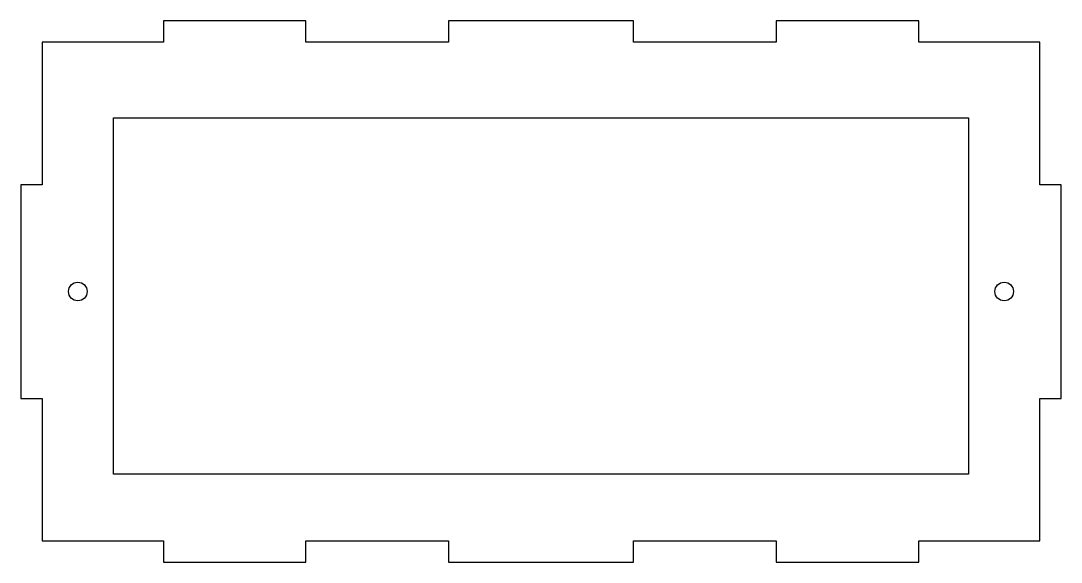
# Model space of a CAD drawing. Header units: millimetres. Extents: x -69 to 77, y -38 to 38.
import ezdxf

# ---------------------------------------------------------------- set-up
doc = ezdxf.new("R2010")
doc.units = ezdxf.units.MM

msp = doc.modelspace()

# ---------------------------------------------------------------- linework, layer by layer
for points in [[(-65.74, -35.28), (-48.74, -35.28), (-48.74, -38.28), (-28.74, -38.28), (-28.74, -35.28), (-8.74, -35.28), (-8.74, -38.28), (17.26, -38.28), (17.26, -35.28), (37.26, -35.28), (37.26, -38.28), (57.26, -38.28), (57.26, -35.28), (74.26, -35.28), (74.26, -15.28), (77.26, -15.28), (77.26, 14.72), (74.26, 14.72), (74.26, 34.72), (57.26, 34.72), (57.26, 37.72), (37.26, 37.72), (37.26, 34.72), (17.26, 34.72), (17.26, 37.72), (-8.74, 37.72), (-8.74, 34.72), (-28.74, 34.72), (-28.74, 37.72), (-48.74, 37.72), (-48.74, 34.72), (-65.74, 34.72), (-65.74, 14.72), (-68.74, 14.72), (-68.74, -15.28), (-65.74, -15.28)], [(-55.74, 24.08), (64.26, 24.08), (64.26, -25.92), (-55.74, -25.92)]]:
    msp.add_lwpolyline(points, close=True)
for centre in [(-60.74, -0.28), (69.26, -0.28)]:
    msp.add_circle(centre, 1.3)

doc.saveas('drawing.dxf')
